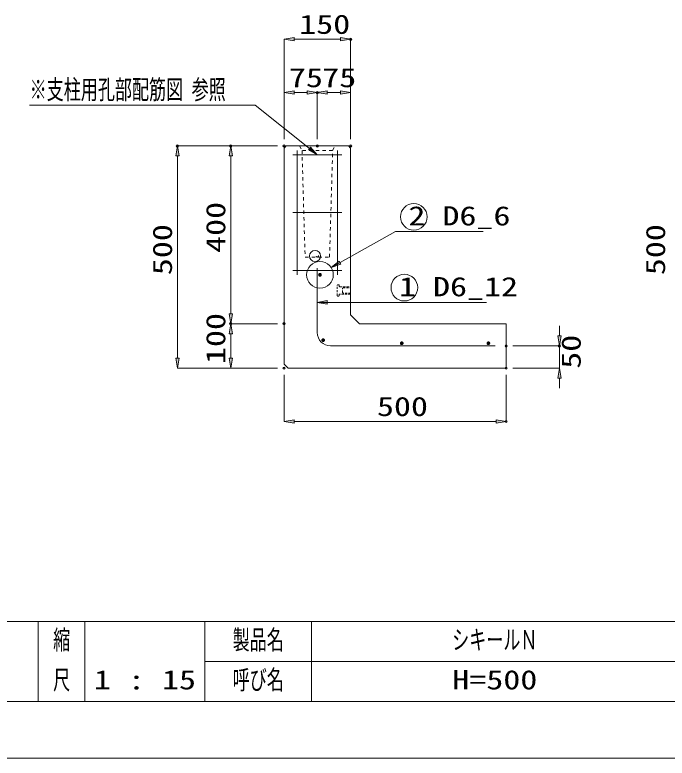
# Model space of a CAD drawing. Units: millimetres, scale not verified. Extents: x 0 to 6300, y 0 to 4455.
# Drawn here: x 3375 to 4843, y 0 to 1672 of the extents above; entities that cross this region are included whole.
import ezdxf
from ezdxf.enums import TextEntityAlignment as Align

# ---------------------------------------------------------------- set-up
doc = ezdxf.new("R2010")
doc.units = ezdxf.units.MM
doc.header["$LTSCALE"] = 10
doc.header["$PDMODE"] = 32
doc.header["$PDSIZE"] = 5
doc.linetypes.add('USER1', pattern=[1.5, 0.75, -0.75])
doc.linetypes.add('USER3', pattern=[0.75, 0.5, -0.25])
for name, color, linetype, lineweight in [('Defpoints_2', 7, 'Continuous', 13), ('S-1', 2, 'USER1', 13), ('S-2', 3, 'Continuous', 13), ('S-4', 4, 'USER3', 13), ('S-Dim', 1, 'Continuous', 13), ('S-Txt', 7, 'Continuous', 13), ('TTL-FRAM', 3, 'Continuous', 13), ('TTL-LINE', 2, 'Continuous', 13), ('TTL-TXT', 2, 'Continuous', 13)]:
    doc.layers.add(name, color=color, linetype=linetype, lineweight=lineweight)
doc.styles.add('ＭＳ ゴシック', font='')
doc.styles.get('ＭＳ ゴシック').set_extended_font_data('MS Gothic')

msp = doc.modelspace()

# ---------------------------------------------------------------- hatches: boundary and pattern name
at = {"layer": 'S-2'}
for points in [[(4064.5, 1087.5), (4064.48, 1087.88), (4064.41, 1088.25), (4064.29, 1088.6), (4064.13, 1088.95), (4063.93, 1089.26), (4063.69, 1089.55), (4063.41, 1089.81), (4063.11, 1090.03), (4062.78, 1090.21), (4062.43, 1090.35), (4062.06, 1090.45), (4061.69, 1090.49), (4061.31, 1090.49), (4060.94, 1090.45), (4060.57, 1090.35), (4060.22, 1090.21), (4059.89, 1090.03), (4059.59, 1089.81), (4059.31, 1089.55), (4059.07, 1089.26), (4058.87, 1088.95), (4058.71, 1088.6), (4058.59, 1088.25), (4058.52, 1087.88), (4058.5, 1087.5), (4061.5, 1087.5)], [(4058.5, 1087.5), (4058.52, 1087.12), (4058.59, 1086.75), (4058.71, 1086.4), (4058.87, 1086.05), (4059.07, 1085.74), (4059.31, 1085.45), (4059.59, 1085.19), (4059.89, 1084.97), (4060.22, 1084.79), (4060.57, 1084.65), (4060.94, 1084.55), (4061.31, 1084.51), (4061.69, 1084.51), (4062.06, 1084.55), (4062.43, 1084.65), (4062.78, 1084.79), (4063.11, 1084.97), (4063.41, 1085.19), (4063.69, 1085.45), (4063.93, 1085.74), (4064.13, 1086.05), (4064.29, 1086.4), (4064.41, 1086.75), (4064.48, 1087.12), (4064.5, 1087.5), (4061.5, 1087.5)], [(4071.53, 940.53), (4071.51, 940.91), (4071.44, 941.28), (4071.32, 941.63), (4071.16, 941.97), (4070.96, 942.29), (4070.72, 942.58), (4070.44, 942.84), (4070.14, 943.06), (4069.81, 943.24), (4069.46, 943.38), (4069.09, 943.48), (4068.72, 943.52), (4068.34, 943.52), (4067.97, 943.48), (4067.6, 943.38), (4067.25, 943.24), (4066.92, 943.06), (4066.62, 942.84), (4066.34, 942.58), (4066.1, 942.29), (4065.9, 941.97), (4065.74, 941.63), (4065.62, 941.28), (4065.55, 940.91), (4065.53, 940.53), (4068.53, 940.53)], [(4065.53, 940.53), (4065.55, 940.15), (4065.62, 939.78), (4065.74, 939.43), (4065.9, 939.08), (4066.1, 938.77), (4066.34, 938.48), (4066.62, 938.22), (4066.92, 938), (4067.25, 937.81), (4067.6, 937.68), (4067.97, 937.58), (4068.34, 937.54), (4068.72, 937.54), (4069.09, 937.58), (4069.46, 937.68), (4069.81, 937.81), (4070.14, 938), (4070.44, 938.22), (4070.72, 938.48), (4070.96, 938.77), (4071.16, 939.08), (4071.32, 939.43), (4071.44, 939.78), (4071.51, 940.15), (4071.53, 940.53), (4068.53, 940.53)], [(4248.5, 933.5), (4248.48, 933.88), (4248.41, 934.25), (4248.29, 934.6), (4248.13, 934.95), (4247.93, 935.26), (4247.69, 935.55), (4247.41, 935.81), (4247.11, 936.03), (4246.78, 936.21), (4246.43, 936.35), (4246.06, 936.45), (4245.69, 936.49), (4245.31, 936.49), (4244.94, 936.45), (4244.57, 936.35), (4244.22, 936.21), (4243.89, 936.03), (4243.59, 935.81), (4243.31, 935.55), (4243.07, 935.26), (4242.87, 934.95), (4242.71, 934.6), (4242.59, 934.25), (4242.52, 933.88), (4242.5, 933.5), (4245.5, 933.5)], [(4242.5, 933.5), (4242.52, 933.12), (4242.59, 932.75), (4242.71, 932.4), (4242.87, 932.05), (4243.07, 931.74), (4243.31, 931.45), (4243.59, 931.19), (4243.89, 930.97), (4244.22, 930.79), (4244.57, 930.65), (4244.94, 930.55), (4245.31, 930.51), (4245.69, 930.51), (4246.06, 930.55), (4246.43, 930.65), (4246.78, 930.79), (4247.11, 930.97), (4247.41, 931.19), (4247.69, 931.45), (4247.93, 931.74), (4248.13, 932.05), (4248.29, 932.4), (4248.41, 932.75), (4248.48, 933.12), (4248.5, 933.5), (4245.5, 933.5)], [(4443.5, 933.5), (4443.48, 933.88), (4443.41, 934.25), (4443.29, 934.6), (4443.13, 934.95), (4442.93, 935.26), (4442.69, 935.55), (4442.41, 935.81), (4442.11, 936.03), (4441.78, 936.21), (4441.43, 936.35), (4441.06, 936.45), (4440.69, 936.49), (4440.31, 936.49), (4439.94, 936.45), (4439.57, 936.35), (4439.22, 936.21), (4438.89, 936.03), (4438.59, 935.81), (4438.31, 935.55), (4438.07, 935.26), (4437.87, 934.95), (4437.71, 934.6), (4437.59, 934.25), (4437.52, 933.88), (4437.5, 933.5), (4440.5, 933.5)], [(4437.5, 933.5), (4437.52, 933.12), (4437.59, 932.75), (4437.71, 932.4), (4437.87, 932.05), (4438.07, 931.74), (4438.31, 931.45), (4438.59, 931.19), (4438.89, 930.97), (4439.22, 930.79), (4439.57, 930.65), (4439.94, 930.55), (4440.31, 930.51), (4440.69, 930.51), (4441.06, 930.55), (4441.43, 930.65), (4441.78, 930.79), (4442.11, 930.97), (4442.41, 931.19), (4442.69, 931.45), (4442.93, 931.74), (4443.13, 932.05), (4443.29, 932.4), (4443.41, 932.75), (4443.48, 933.12), (4443.5, 933.5), (4440.5, 933.5)]]:
    msp.add_hatch(color=256, dxfattribs=at).paths.add_polyline_path(points)
at = {"layer": 'S-Dim'}
for points in [[(4003, 1621.25), (4003, 1613.75), (3980.5, 1617.5)], [(4108, 1621.25), (4108, 1613.75), (4130.5, 1617.5)], [(4003, 1501.25), (4003, 1493.75), (3980.5, 1497.5)], [(4033, 1501.25), (4033, 1493.75), (4055.5, 1497.5)], [(4078, 1501.25), (4078, 1493.75), (4055.5, 1497.5)], [(4108, 1501.25), (4108, 1493.75), (4130.5, 1497.5)], [(3736.75, 1355), (3744.25, 1355), (3740.5, 1377.5)], [(3856.75, 1355), (3864.25, 1355), (3860.5, 1377.5)], [(4086.73, 1103.73), (4108.27, 1111.31), (4104.45, 1118.13)], [(4055.5, 1025.53), (4078, 1021.62), (4078, 1029.43)], [(3856.75, 1000), (3864.25, 1000), (3860.5, 977.5)], [(3856.75, 955), (3864.25, 955), (3860.5, 977.5)], [(4596.75, 950), (4604.25, 950), (4600.5, 927.5)], [(3736.75, 900), (3744.25, 900), (3740.5, 877.5)], [(3856.75, 900), (3864.25, 900), (3860.5, 877.5)], [(4596.75, 855), (4604.25, 855), (4600.5, 877.5)], [(4003, 761.25), (4003, 753.75), (3980.5, 757.5)], [(4458, 761.25), (4458, 753.75), (4480.5, 757.5)]]:
    msp.add_hatch(color=256, dxfattribs=at).paths.add_polyline_path(points)
at = {"layer": 'S-Txt'}
msp.add_hatch(color=256, dxfattribs=at).paths.add_polyline_path([(4040.23, 1374.45), (4055.5, 1357.5), (4035.56, 1368.58)])

# ---------------------------------------------------------------- linework, layer by layer
at = {"layer": 'Defpoints_2'}
msp.add_line((0, 0), (6300, 0), dxfattribs=at)
for p in [(4130.5, 1617.5), (4055.5, 1497.5), (4055.5, 1497.5), (3740.5, 1377.5), (3860.5, 1377.5), (3980.5, 1377.5), (3980.5, 1377.5), (3980.5, 1377.5), (3980.5, 1377.5), (4055.5, 1377.5), (4055.5, 1377.5), (4130.5, 1377.5), (4130.5, 1377.5), (3860.5, 977.5), (3980.5, 977.5), (3980.5, 977.5), (4480.5, 927.5), (4600.5, 927.5), (3980.5, 877.5), (3980.5, 877.5), (3980.5, 877.5), (4480.5, 877.5), (4480.5, 877.5), (4480.5, 757.5)]:
    msp.add_point(p, dxfattribs=at)
at = {"layer": 'S-1', "linetype": 'Continuous'}
for p, q in [((3980.5, 1372.5), (3985.5, 1377.5)), ((3980.5, 886.5), (3980.5, 1372.5)), ((3985.5, 1377.5), (4125.5, 1377.5)), ((4125.5, 1377.5), (4130.5, 1372.5)), ((4130.5, 1372.5), (4130.5, 997.5)), ((4130.5, 997.5), (4150.5, 977.5)), ((4150.5, 977.5), (4480.5, 977.5)), ((4273, 977.5), (4338, 977.5)), ((4480.5, 977.5), (4480.5, 877.5)), ((3989.5, 877.5), (3980.5, 886.5)), ((4480.5, 877.5), (3989.5, 877.5))]:
    msp.add_line(p, q, dxfattribs=at)
at = {"layer": 'S-1'}
for p, q in [((4095.5, 1377.5), (4015.5, 1377.5)), ((4015.5, 1377.5), (4021, 1367.5)), ((4090, 1367.5), (4095.5, 1377.5)), ((4021, 1367.5), (4028, 1127.5)), ((4090, 1367.5), (4021, 1367.5)), ((4083, 1127.5), (4090, 1367.5)), ((4028, 1127.5), (4083, 1127.5))]:
    msp.add_line(p, q, dxfattribs=at)
msp.add_circle((4055.5, 1130), 2.5, dxfattribs=at)
at = {"layer": 'S-1', "linetype": 'Continuous'}
msp.add_ellipse((4050.5, 1130), major_axis=(12.5, 0), ratio=0.994308, dxfattribs=at)
at = {"layer": 'S-2'}
for p, q in [((4110.5, 1357.5), (4000.5, 1357.5)), ((4009.89, 1367.5), (4009.89, 1087.5)), ((4101.11, 1367.5), (4101.11, 1087.5)), ((4110.5, 1227.5), (4000.5, 1227.5)), ((4110.5, 1097.5), (4000.5, 1097.5)), ((4055.5, 957.5), (4055.5, 1102.5)), ((4455.5, 927.5), (4085.5, 927.5))]:
    msp.add_line(p, q, dxfattribs=at)
for points in [[(4064.5, 1087.5), (4064.48, 1087.88), (4064.41, 1088.25), (4064.29, 1088.6), (4064.13, 1088.95), (4063.93, 1089.26), (4063.69, 1089.55), (4063.41, 1089.81), (4063.11, 1090.03), (4062.78, 1090.21), (4062.43, 1090.35), (4062.06, 1090.45), (4061.69, 1090.49), (4061.31, 1090.49), (4060.94, 1090.45), (4060.57, 1090.35), (4060.22, 1090.21), (4059.89, 1090.03), (4059.59, 1089.81), (4059.31, 1089.55), (4059.07, 1089.26), (4058.87, 1088.95), (4058.71, 1088.6), (4058.59, 1088.25), (4058.52, 1087.88), (4058.5, 1087.5), (4061.5, 1087.5)], [(4058.5, 1087.5), (4058.52, 1087.12), (4058.59, 1086.75), (4058.71, 1086.4), (4058.87, 1086.05), (4059.07, 1085.74), (4059.31, 1085.45), (4059.59, 1085.19), (4059.89, 1084.97), (4060.22, 1084.79), (4060.57, 1084.65), (4060.94, 1084.55), (4061.31, 1084.51), (4061.69, 1084.51), (4062.06, 1084.55), (4062.43, 1084.65), (4062.78, 1084.79), (4063.11, 1084.97), (4063.41, 1085.19), (4063.69, 1085.45), (4063.93, 1085.74), (4064.13, 1086.05), (4064.29, 1086.4), (4064.41, 1086.75), (4064.48, 1087.12), (4064.5, 1087.5), (4061.5, 1087.5)], [(4071.53, 940.53), (4071.51, 940.91), (4071.44, 941.28), (4071.32, 941.63), (4071.16, 941.97), (4070.96, 942.29), (4070.72, 942.58), (4070.44, 942.84), (4070.14, 943.06), (4069.81, 943.24), (4069.46, 943.38), (4069.09, 943.48), (4068.72, 943.52), (4068.34, 943.52), (4067.97, 943.48), (4067.6, 943.38), (4067.25, 943.24), (4066.92, 943.06), (4066.62, 942.84), (4066.34, 942.58), (4066.1, 942.29), (4065.9, 941.97), (4065.74, 941.63), (4065.62, 941.28), (4065.55, 940.91), (4065.53, 940.53), (4068.53, 940.53)], [(4065.53, 940.53), (4065.55, 940.15), (4065.62, 939.78), (4065.74, 939.43), (4065.9, 939.08), (4066.1, 938.77), (4066.34, 938.48), (4066.62, 938.22), (4066.92, 938), (4067.25, 937.81), (4067.6, 937.68), (4067.97, 937.58), (4068.34, 937.54), (4068.72, 937.54), (4069.09, 937.58), (4069.46, 937.68), (4069.81, 937.81), (4070.14, 938), (4070.44, 938.22), (4070.72, 938.48), (4070.96, 938.77), (4071.16, 939.08), (4071.32, 939.43), (4071.44, 939.78), (4071.51, 940.15), (4071.53, 940.53), (4068.53, 940.53)], [(4248.5, 933.5), (4248.48, 933.88), (4248.41, 934.25), (4248.29, 934.6), (4248.13, 934.95), (4247.93, 935.26), (4247.69, 935.55), (4247.41, 935.81), (4247.11, 936.03), (4246.78, 936.21), (4246.43, 936.35), (4246.06, 936.45), (4245.69, 936.49), (4245.31, 936.49), (4244.94, 936.45), (4244.57, 936.35), (4244.22, 936.21), (4243.89, 936.03), (4243.59, 935.81), (4243.31, 935.55), (4243.07, 935.26), (4242.87, 934.95), (4242.71, 934.6), (4242.59, 934.25), (4242.52, 933.88), (4242.5, 933.5), (4245.5, 933.5)], [(4242.5, 933.5), (4242.52, 933.12), (4242.59, 932.75), (4242.71, 932.4), (4242.87, 932.05), (4243.07, 931.74), (4243.31, 931.45), (4243.59, 931.19), (4243.89, 930.97), (4244.22, 930.79), (4244.57, 930.65), (4244.94, 930.55), (4245.31, 930.51), (4245.69, 930.51), (4246.06, 930.55), (4246.43, 930.65), (4246.78, 930.79), (4247.11, 930.97), (4247.41, 931.19), (4247.69, 931.45), (4247.93, 931.74), (4248.13, 932.05), (4248.29, 932.4), (4248.41, 932.75), (4248.48, 933.12), (4248.5, 933.5), (4245.5, 933.5)], [(4443.5, 933.5), (4443.48, 933.88), (4443.41, 934.25), (4443.29, 934.6), (4443.13, 934.95), (4442.93, 935.26), (4442.69, 935.55), (4442.41, 935.81), (4442.11, 936.03), (4441.78, 936.21), (4441.43, 936.35), (4441.06, 936.45), (4440.69, 936.49), (4440.31, 936.49), (4439.94, 936.45), (4439.57, 936.35), (4439.22, 936.21), (4438.89, 936.03), (4438.59, 935.81), (4438.31, 935.55), (4438.07, 935.26), (4437.87, 934.95), (4437.71, 934.6), (4437.59, 934.25), (4437.52, 933.88), (4437.5, 933.5), (4440.5, 933.5)], [(4437.5, 933.5), (4437.52, 933.12), (4437.59, 932.75), (4437.71, 932.4), (4437.87, 932.05), (4438.07, 931.74), (4438.31, 931.45), (4438.59, 931.19), (4438.89, 930.97), (4439.22, 930.79), (4439.57, 930.65), (4439.94, 930.55), (4440.31, 930.51), (4440.69, 930.51), (4441.06, 930.55), (4441.43, 930.65), (4441.78, 930.79), (4442.11, 930.97), (4442.41, 931.19), (4442.69, 931.45), (4442.93, 931.74), (4443.13, 932.05), (4443.29, 932.4), (4443.41, 932.75), (4443.48, 933.12), (4443.5, 933.5), (4440.5, 933.5)]]:
    msp.add_lwpolyline(points, close=True, dxfattribs=at)
msp.add_arc((4085.5, 957.5), 30, 180, 270, dxfattribs=at)
at = {"layer": 'S-4'}
for p, q in [((4100.5, 1040.75), (4100.5, 1064.25)), ((4101.5, 1065.25), (4103.5, 1065.25)), ((4104.5, 1064.25), (4104.5, 1062.75)), ((4106.5, 1060.75), (4130, 1060.75)), ((4112.5, 1057.55), (4113.45, 1058.5)), ((4112.5, 1047.45), (4112.5, 1057.55)), ((4113.45, 1058.5), (4130.5, 1058.5)), ((4130, 1060.75), (4130.5, 1060.25)), ((4130.5, 1060.25), (4130.5, 1044.75)), ((4103.5, 1039.75), (4101.5, 1039.75)), ((4104.5, 1042.25), (4104.5, 1040.75)), ((4130, 1044.25), (4106.5, 1044.25)), ((4113.45, 1046.5), (4112.5, 1047.45)), ((4130.5, 1046.5), (4113.45, 1046.5)), ((4130.5, 1044.75), (4130, 1044.25))]:
    msp.add_line(p, q, dxfattribs=at)
for centre, radius, start, end in [((4101.5, 1064.25), 1, 90, 180), ((4103.5, 1064.25), 1, 0, 90), ((4106.5, 1062.75), 2, 180, 270), ((4101.5, 1040.75), 1, 180, 270), ((4103.5, 1040.75), 1, 270, 0), ((4106.5, 1042.25), 2, 90, 180)]:
    msp.add_arc(centre, radius, start, end, dxfattribs=at)
at = {"layer": 'S-Dim'}
for p, q in [((3980.5, 1392.5), (3980.5, 1617.5)), ((4003, 1617.5), (4108, 1617.5)), ((4130.5, 1392.5), (4130.5, 1617.5)), ((3980.5, 1392.5), (3980.5, 1497.5)), ((4003, 1497.5), (4033, 1497.5)), ((4055.5, 1392.5), (4055.5, 1497.5)), ((4055.5, 1392.5), (4055.5, 1497.5)), ((4108, 1497.5), (4078, 1497.5)), ((4130.5, 1392.5), (4130.5, 1497.5)), ((3965.5, 1377.5), (3740.5, 1377.5)), ((3965.5, 1377.5), (3860.5, 1377.5)), ((3740.5, 900), (3740.5, 1355)), ((3860.5, 1000), (3860.5, 1355)), ((4231.69, 1184.91), (4088.04, 1104.46)), ((4231.69, 1184.91), (4241.69, 1184.91)), ((4241.69, 1184.91), (4252.94, 1184.91)), ((4252.94, 1184.91), (4428.44, 1184.91)), ((4210.5, 1025.53), (4057, 1025.53)), ((4210.5, 1025.53), (4220.5, 1025.53)), ((4220.5, 1025.53), (4231.75, 1025.53)), ((4231.75, 1025.53), (4436.05, 1025.53)), ((3965.5, 977.5), (3860.5, 977.5)), ((3965.5, 977.5), (3860.5, 977.5)), ((4600.5, 950), (4600.5, 972.5)), ((3860.5, 900), (3860.5, 955)), ((4495.5, 927.5), (4600.5, 927.5)), ((4600.5, 877.5), (4600.5, 927.5)), ((3965.5, 877.5), (3740.5, 877.5)), ((3965.5, 877.5), (3860.5, 877.5)), ((4495.5, 877.5), (4600.5, 877.5)), ((3980.5, 862.5), (3980.5, 757.5)), ((4480.5, 862.5), (4480.5, 757.5)), ((4600.5, 855), (4600.5, 832.5)), ((4003, 757.5), (4458, 757.5))]:
    msp.add_line(p, q, dxfattribs=at)
for points in [[(4003, 1621.25), (4003, 1613.75), (3980.5, 1617.5)], [(4108, 1621.25), (4108, 1613.75), (4130.5, 1617.5)], [(4003, 1501.25), (4003, 1493.75), (3980.5, 1497.5)], [(4033, 1501.25), (4033, 1493.75), (4055.5, 1497.5)], [(4078, 1501.25), (4078, 1493.75), (4055.5, 1497.5)], [(4108, 1501.25), (4108, 1493.75), (4130.5, 1497.5)], [(3736.75, 1355), (3744.25, 1355), (3740.5, 1377.5)], [(3856.75, 1355), (3864.25, 1355), (3860.5, 1377.5)], [(4086.73, 1103.73), (4108.27, 1111.31), (4104.45, 1118.13)], [(4055.5, 1025.53), (4078, 1021.62), (4078, 1029.43)], [(3856.75, 1000), (3864.25, 1000), (3860.5, 977.5)], [(3856.75, 955), (3864.25, 955), (3860.5, 977.5)], [(4596.75, 950), (4604.25, 950), (4600.5, 927.5)], [(3736.75, 900), (3744.25, 900), (3740.5, 877.5)], [(3856.75, 900), (3864.25, 900), (3860.5, 877.5)], [(4596.75, 855), (4604.25, 855), (4600.5, 877.5)], [(4003, 761.25), (4003, 753.75), (3980.5, 757.5)], [(4458, 761.25), (4458, 753.75), (4480.5, 757.5)]]:
    msp.add_lwpolyline(points, close=True, dxfattribs=at)
for centre in [(4272.57, 1218.03), (4061.5, 1087.5), (4251.38, 1058.65)]:
    msp.add_circle(centre, 30, dxfattribs=at)
at = {"layer": 'S-Txt'}
for p, q in [((3407.96, 1469.15), (3909.86, 1469.15)), ((3915.26, 1469.15), (3909.86, 1469.15)), ((4037.9, 1371.51), (3915.26, 1469.15))]:
    msp.add_line(p, q, dxfattribs=at)
msp.add_lwpolyline([(4040.23, 1374.45), (4055.5, 1357.5), (4035.56, 1368.58)], close=True, dxfattribs=at)
at = {"layer": 'TTL-FRAM'}
for p, q in [((382.5, 307.5), (6007.5, 307.5)), ((3727.5, 127.5), (2377.5, 127.5)), ((3832.5, 127.5), (3727.5, 127.5)), ((4095, 127.5), (3832.5, 127.5)), ((4305, 127.5), (4095, 127.5)), ((5010, 127.5), (4305, 127.5))]:
    msp.add_line(p, q, dxfattribs=at)
at = {"layer": 'TTL-LINE'}
for p, q in [((3427.5, 127.5), (3427.5, 307.5)), ((3532.5, 127.5), (3532.5, 307.5)), ((3802.5, 127.5), (3802.5, 307.5)), ((4042.5, 127.5), (4042.5, 307.5)), ((3802.5, 217.5), (4042.5, 217.5)), ((4042.5, 217.5), (4867.5, 217.5))]:
    msp.add_line(p, q, dxfattribs=at)

# ---------------------------------------------------------------- texts
at = {"layer": 'S-Dim', "style": 'ＭＳ ゴシック', "width": 1.3}
for s, p in [('150', (4014.7, 1616.67)), ('75', (3991.6, 1496.67)), ('75', (4066.6, 1496.67)), ('2 D6_6', (4260.44, 1185.58)), ('1 D6_12', (4239.25, 1026.2)), ('500', (4189.7, 756.67))]:
    msp.add_text(s, height=43.3, dxfattribs=at).set_placement(p, align=Align.BOTTOM_LEFT)
for s, p in [('400', (3861.33, 1136.7)), ('500', (3741.33, 1086.7)), ('500', (4851.33, 1086.7)), ('100', (3861.33, 886.7)), ('50', (4661.33, 876.1))]:
    msp.add_text(s, height=43.3, rotation=90, dxfattribs=at).set_placement(p, align=Align.BOTTOM_LEFT)
at = {"layer": 'S-Txt', "style": 'ＭＳ ゴシック', "width": 0.65}
msp.add_text('※支柱用孔部配筋図 参照', height=43.3, dxfattribs=at).set_placement((3407.96, 1469.82), align=Align.BOTTOM_LEFT)
at = {"layer": 'TTL-TXT', "style": 'ＭＳ ゴシック', "width": 0.65}
for s, p in [('縮', (3480, 231.67)), ('製品名', (3922.5, 231.67)), ('尺', (3480, 141.67)), ('呼び名', (3922.5, 141.67))]:
    msp.add_text(s, height=43.3, dxfattribs=at).set_placement(p, align=Align.BOTTOM_CENTER)
at = {"layer": 'TTL-TXT', "color": 1, "style": 'ＭＳ ゴシック'}
for s, width, p in [('シキールＮ', 0.65, (4455, 231.67)), ('1 : 15', 1.3, (3667.5, 141.67)), ('H=500', 1.3, (4455, 141.67))]:
    msp.add_text(s, height=43.3, dxfattribs=dict(at, width=width)).set_placement(p, align=Align.BOTTOM_CENTER)

doc.saveas('drawing.dxf')
